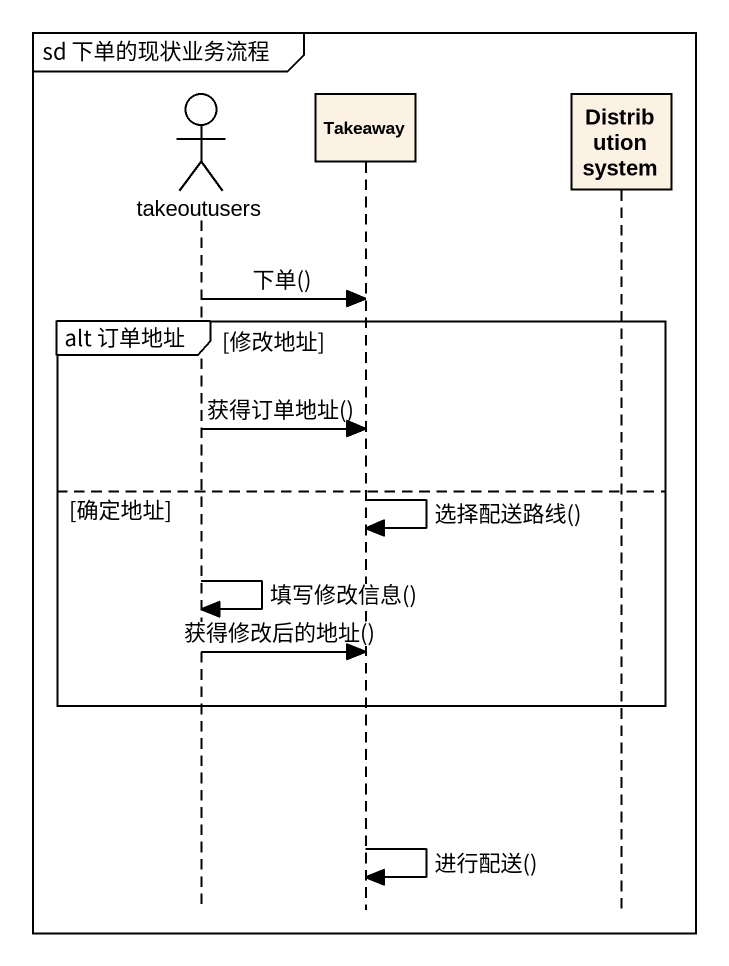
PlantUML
@startuml
mainframe sd 下单的现状业务流程
hide footbox
actor takeoutusers
participant Takeaway
participant "Distribution system" as Distribution_system

takeoutusers -> Takeaway : 下单()
group alt 订单地址 [修改地址]
  takeoutusers -> Takeaway : 获得订单地址()
else 确定地址
  Takeaway -> Takeaway : 选择配送路线()
  takeoutusers -> takeoutusers : 填写修改信息()
  takeoutusers -> Takeaway : 获得修改后的地址()
end
Takeaway -> Takeaway : 进行配送()
@enduml
